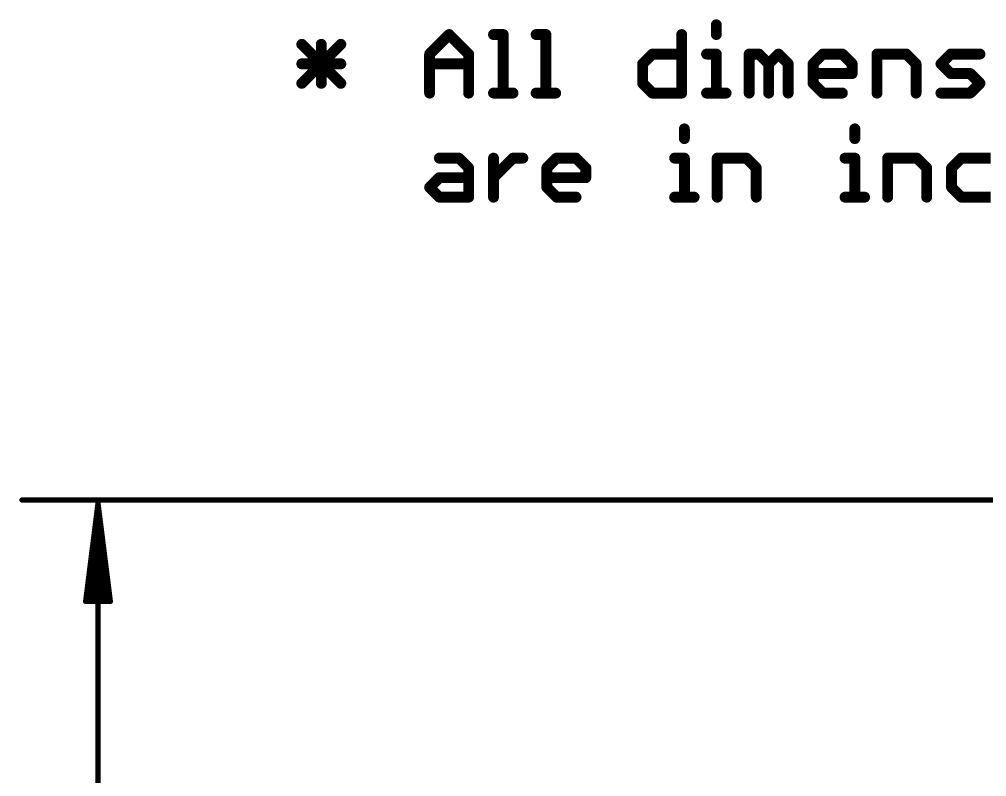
# Model space of a CAD drawing. Extents: x -38 to 87, y -12 to 48.
# Drawn here: x -37.57 to -12.8, y 20.85 to 40.26 of the extents above; entities that cross this region are included whole.
import ezdxf

# ---------------------------------------------------------------- set-up
doc = ezdxf.new("R2010")
doc.units = 0
doc.layers.add('47', color=253, linetype='CONTINUOUS')

msp = doc.modelspace()

# ---------------------------------------------------------------- linework, layer by layer
at = {"layer": '47'}
for points, const_width in [([(-19.7217, 40.1166), (-19.7217, 39.8666)], 0.2794), ([(-27.066, 39.3666), (-26.566, 39.8666)], 0.2794), ([(-26.566, 39.8666), (-26.0661, 39.3666)], 0.2794), ([(-25.4288, 39.8666), (-25.1789, 39.8666)], 0.2794), ([(-25.1789, 39.8666), (-25.1789, 38.3667)], 0.2794), ([(-24.3374, 39.8666), (-24.0874, 39.8666)], 0.2794), ([(-24.0874, 39.8666), (-24.0874, 38.3667)], 0.2794), ([(-20.6089, 39.8666), (-20.6089, 38.3667)], 0.2794), ([(-30.3403, 39.6166), (-29.3404, 38.6167)], 0.2794), ([(-30.3403, 38.6167), (-29.3404, 39.6166)], 0.2794), ([(-29.8403, 38.6167), (-29.8403, 39.6166)], 0.2794), ([(-27.066, 38.3667), (-27.066, 39.3666)], 0.2794), ([(-26.0661, 39.3666), (-26.0661, 38.3667)], 0.2794), ([(-21.6088, 39.1166), (-21.3588, 39.3666)], 0.2794), ([(-21.3588, 39.3666), (-20.6089, 39.3666)], 0.2794), ([(-19.9716, 39.3666), (-19.7217, 39.3666)], 0.2794), ([(-19.7217, 39.3666), (-19.7217, 38.3667)], 0.2794), ([(-18.8802, 38.3667), (-18.8802, 39.3666)], 0.2794), ([(-18.8802, 39.3666), (-18.6302, 39.3666)], 0.2794), ([(-18.6302, 39.3666), (-18.3802, 39.1166)], 0.2794), ([(-18.3802, 39.1166), (-18.1303, 39.3666)], 0.2794), ([(-18.1303, 39.3666), (-17.8803, 39.1166)], 0.2794), ([(-17.2431, 39.1166), (-16.9931, 39.3666)], 0.2794), ([(-16.9931, 39.3666), (-16.4931, 39.3666)], 0.2794), ([(-16.4931, 39.3666), (-16.2431, 39.1166)], 0.2794), ([(-15.6059, 38.3667), (-15.6059, 39.3666)], 0.2794), ([(-15.6059, 39.3666), (-14.856, 39.3666)], 0.2794), ([(-14.856, 39.3666), (-14.606, 39.1166)], 0.2794), ([(-13.9687, 39.1166), (-13.7188, 39.3666)], 0.2794), ([(-13.7188, 39.3666), (-12.9688, 39.3666)], 0.2794), ([(-30.3403, 39.1166), (-29.3404, 39.1166)], 0.2794), ([(-27.066, 39.1166), (-26.0661, 39.1166)], 0.2794), ([(-21.6088, 38.6167), (-21.6088, 39.1166)], 0.2794), ([(-18.3802, 39.1166), (-18.3802, 38.3667)], 0.2794), ([(-17.8803, 39.1166), (-17.8803, 38.3667)], 0.2794), ([(-17.2431, 38.6167), (-17.2431, 39.1166)], 0.2794), ([(-16.2431, 39.1166), (-16.2431, 38.8667)], 0.2794), ([(-14.606, 39.1166), (-14.606, 38.3667)], 0.2794), ([(-13.7188, 38.8667), (-13.9687, 39.1166)], 0.2794), ([(-16.2431, 38.8667), (-17.2431, 38.8667)], 0.2794), ([(-13.2188, 38.8667), (-13.7188, 38.8667)], 0.2794), ([(-12.9688, 38.6167), (-13.2188, 38.8667)], 0.2794), ([(-21.3588, 38.3667), (-21.6088, 38.6167)], 0.2794), ([(-16.9931, 38.3667), (-17.2431, 38.6167)], 0.2794), ([(-13.2188, 38.3667), (-12.9688, 38.6167)], 0.2794), ([(-25.4288, 38.3667), (-24.9289, 38.3667)], 0.2794), ([(-24.3374, 38.3667), (-23.8374, 38.3667)], 0.2794), ([(-20.6089, 38.3667), (-21.3588, 38.3667)], 0.2794), ([(-19.9716, 38.3667), (-19.4717, 38.3667)], 0.2794), ([(-16.4931, 38.3667), (-16.9931, 38.3667)], 0.2794), ([(-13.9687, 38.3667), (-13.2188, 38.3667)], 0.2794), ([(-20.5402, 37.4496), (-20.5402, 37.1996)], 0.2794), ([(-16.1745, 37.4496), (-16.1745, 37.1996)], 0.2794), ([(-26.816, 36.6996), (-26.316, 36.6996)], 0.2794), ([(-26.316, 36.6996), (-26.0661, 36.4496)], 0.2794), ([(-25.4288, 35.6997), (-25.4288, 36.6996)], 0.2794), ([(-25.4288, 36.1997), (-24.9289, 36.6996)], 0.2794), ([(-24.9289, 36.6996), (-24.6789, 36.6996)], 0.2794), ([(-24.0645, 36.4496), (-23.8146, 36.6996)], 0.2794), ([(-23.8146, 36.6996), (-23.3146, 36.6996)], 0.2794), ([(-23.3146, 36.6996), (-23.0646, 36.4496)], 0.2794), ([(-20.7902, 36.6996), (-20.5402, 36.6996)], 0.2794), ([(-20.5402, 36.6996), (-20.5402, 35.6997)], 0.2794), ([(-19.6988, 35.6997), (-19.6988, 36.6996)], 0.2794), ([(-19.6988, 36.6996), (-18.9488, 36.6996)], 0.2794), ([(-18.9488, 36.6996), (-18.6989, 36.4496)], 0.2794), ([(-16.4245, 36.6996), (-16.1745, 36.6996)], 0.2794), ([(-16.1745, 36.6996), (-16.1745, 35.6997)], 0.2794), ([(-15.333, 35.6997), (-15.333, 36.6996)], 0.2794), ([(-15.333, 36.6996), (-14.5831, 36.6996)], 0.2794), ([(-14.5831, 36.6996), (-14.3331, 36.4496)], 0.2794), ([(-13.4459, 36.6996), (-13.6959, 36.4496)], 0.2794), ([(-12.696, 36.6996), (-13.4459, 36.6996)], 0.2794), ([(-26.0661, 36.4496), (-26.0661, 35.6997)], 0.2794), ([(-24.0645, 35.9497), (-24.0645, 36.4496)], 0.2794), ([(-23.0646, 36.4496), (-23.0646, 36.1997)], 0.2794), ([(-18.6989, 36.4496), (-18.6989, 35.6997)], 0.2794), ([(-14.3331, 36.4496), (-14.3331, 35.6997)], 0.2794), ([(-13.6959, 36.4496), (-13.6959, 35.9497)], 0.2794), ([(-27.066, 35.9497), (-26.816, 36.1997)], 0.2794), ([(-26.816, 36.1997), (-26.0661, 36.1997)], 0.2794), ([(-23.0646, 36.1997), (-24.0645, 36.1997)], 0.2794), ([(-26.816, 35.6997), (-27.066, 35.9497)], 0.2794), ([(-23.8146, 35.6997), (-24.0645, 35.9497)], 0.2794), ([(-13.6959, 35.9497), (-13.4459, 35.6997)], 0.2794), ([(-26.0661, 35.6997), (-26.816, 35.6997)], 0.2794), ([(-23.3146, 35.6997), (-23.8146, 35.6997)], 0.2794), ([(-20.7902, 35.6997), (-20.2903, 35.6997)], 0.2794), ([(-16.4245, 35.6997), (-15.9245, 35.6997)], 0.2794), ([(-13.4459, 35.6997), (-12.696, 35.6997)], 0.2794), ([(5.842, 27.94), (-37.51, 27.94)], 0.13), ([(-35.56, 27.875), (-35.8792, 25.34)], 0.13), ([(-35.56, 27.875), (-35.82, 25.34)], 0.13), ([(-35.56, 27.875), (-35.69, 25.34)], 0.13), ([(-35.56, 0.065), (-35.56, 27.875)], 0.13), ([(-35.2408, 25.34), (-35.56, 27.875)], 0.13), ([(-35.43, 25.34), (-35.56, 27.875)], 0.13), ([(-35.3, 25.34), (-35.56, 27.875)], 0.13), ([(-35.8792, 25.34), (-35.2408, 25.34)], 0.13)]:
    msp.add_lwpolyline(points, dxfattribs=dict(at, const_width=const_width))
for points, const_width in [([(-19.6518, 40.1166, 1), (-19.7915, 40.1166)], 0.1397), ([(-26.5166, 39.916, 1), (-26.6154, 39.8172)], 0.1397), ([(-26.5166, 39.8172, 1), (-26.6154, 39.916)], 0.1397), ([(-25.4288, 39.9364, 1), (-25.4288, 39.7967)], 0.1397), ([(-25.109, 39.8666, 1), (-25.2487, 39.8666)], 0.1397), ([(-25.1789, 39.7967, 1), (-25.1789, 39.9364)], 0.1397), ([(-24.3374, 39.9364, 1), (-24.3374, 39.7967)], 0.1397), ([(-24.0176, 39.8666, 1), (-24.1573, 39.8666)], 0.1397), ([(-24.0874, 39.7967, 1), (-24.0874, 39.9364)], 0.1397), ([(-20.539, 39.8666, 1), (-20.6787, 39.8666)], 0.1397), ([(-19.7915, 39.8666, 1), (-19.6518, 39.8666)], 0.1397), ([(-30.2909, 39.666, 1), (-30.3897, 39.5672)], 0.1397), ([(-29.7705, 39.6166, 1), (-29.9102, 39.6166)], 0.1397), ([(-29.291, 39.5672, 1), (-29.3898, 39.666)], 0.1397), ([(-26.9961, 39.3666, 1), (-27.1358, 39.3666)], 0.1397), ([(-27.1154, 39.416, 1), (-27.0166, 39.3172)], 0.1397), ([(-25.9962, 39.3666, 1), (-26.1359, 39.3666)], 0.1397), ([(-26.1155, 39.3172, 1), (-26.0167, 39.416)], 0.1397), ([(-21.3588, 39.4365, 1), (-21.3588, 39.2968)], 0.1397), ([(-21.3094, 39.3172, 1), (-21.4082, 39.416)], 0.1397), ([(-20.6089, 39.2968, 1), (-20.6089, 39.4365)], 0.1397), ([(-19.9716, 39.4365, 1), (-19.9716, 39.2968)], 0.1397), ([(-19.6518, 39.3666, 1), (-19.7915, 39.3666)], 0.1397), ([(-19.7217, 39.2968, 1), (-19.7217, 39.4365)], 0.1397), ([(-18.8802, 39.4365, 1), (-18.8802, 39.2968)], 0.1397), ([(-18.8104, 39.3666, 1), (-18.9501, 39.3666)], 0.1397), ([(-18.5808, 39.416, 1), (-18.6796, 39.3172)], 0.1397), ([(-18.6302, 39.2968, 1), (-18.6302, 39.4365)], 0.1397), ([(-18.0809, 39.416, 1), (-18.1797, 39.3172)], 0.1397), ([(-18.0809, 39.3172, 1), (-18.1797, 39.416)], 0.1397), ([(-16.9931, 39.4365, 1), (-16.9931, 39.2968)], 0.1397), ([(-16.9437, 39.3172, 1), (-17.0425, 39.416)], 0.1397), ([(-16.4437, 39.416, 1), (-16.5425, 39.3172)], 0.1397), ([(-16.4931, 39.2968, 1), (-16.4931, 39.4365)], 0.1397), ([(-15.6059, 39.4365, 1), (-15.6059, 39.2968)], 0.1397), ([(-15.536, 39.3666, 1), (-15.6757, 39.3666)], 0.1397), ([(-14.8066, 39.416, 1), (-14.9053, 39.3172)], 0.1397), ([(-14.856, 39.2968, 1), (-14.856, 39.4365)], 0.1397), ([(-13.7188, 39.4365, 1), (-13.7188, 39.2968)], 0.1397), ([(-13.6694, 39.3172, 1), (-13.7682, 39.416)], 0.1397), ([(-12.9688, 39.2968, 1), (-12.9688, 39.4365)], 0.1397), ([(-30.3403, 39.1865, 1), (-30.3403, 39.0468)], 0.1397), ([(-29.3404, 39.0468, 1), (-29.3404, 39.1865)], 0.1397), ([(-27.066, 39.1865, 1), (-27.066, 39.0468)], 0.1397), ([(-26.0661, 39.0468, 1), (-26.0661, 39.1865)], 0.1397), ([(-21.539, 39.1166, 1), (-21.6787, 39.1166)], 0.1397), ([(-21.6582, 39.166, 1), (-21.5594, 39.0672)], 0.1397), ([(-18.3104, 39.1166, 1), (-18.4501, 39.1166)], 0.1397), ([(-18.4296, 39.166, 1), (-18.3309, 39.0672)], 0.1397), ([(-18.4296, 39.0672, 1), (-18.3309, 39.166)], 0.1397), ([(-17.8104, 39.1166, 1), (-17.9501, 39.1166)], 0.1397), ([(-17.9297, 39.0672, 1), (-17.8309, 39.166)], 0.1397), ([(-17.1732, 39.1166, 1), (-17.3129, 39.1166)], 0.1397), ([(-17.2924, 39.166, 1), (-17.1937, 39.0672)], 0.1397), ([(-16.1733, 39.1166, 1), (-16.313, 39.1166)], 0.1397), ([(-16.2925, 39.0672, 1), (-16.1937, 39.166)], 0.1397), ([(-14.5361, 39.1166, 1), (-14.6758, 39.1166)], 0.1397), ([(-14.6554, 39.0672, 1), (-14.5566, 39.166)], 0.1397), ([(-13.9193, 39.166, 1), (-14.0181, 39.0672)], 0.1397), ([(-14.0181, 39.166, 1), (-13.9193, 39.0672)], 0.1397), ([(-17.2431, 38.9365, 1), (-17.2431, 38.7968)], 0.1397), ([(-16.313, 38.8667, 1), (-16.1733, 38.8667)], 0.1397), ([(-16.2431, 38.7968, 1), (-16.2431, 38.9365)], 0.1397), ([(-13.7188, 38.9365, 1), (-13.7188, 38.7968)], 0.1397), ([(-13.7682, 38.8173, 1), (-13.6694, 38.9161)], 0.1397), ([(-13.1694, 38.9161, 1), (-13.2682, 38.8173)], 0.1397), ([(-13.2188, 38.7968, 1), (-13.2188, 38.9365)], 0.1397), ([(-30.3897, 38.6661, 1), (-30.2909, 38.5673)], 0.1397), ([(-29.9102, 38.6167, 1), (-29.7705, 38.6167)], 0.1397), ([(-29.3898, 38.5673, 1), (-29.291, 38.6661)], 0.1397), ([(-21.5594, 38.6661, 1), (-21.6582, 38.5673)], 0.1397), ([(-21.6787, 38.6167, 1), (-21.539, 38.6167)], 0.1397), ([(-17.1937, 38.6661, 1), (-17.2924, 38.5673)], 0.1397), ([(-17.3129, 38.6167, 1), (-17.1732, 38.6167)], 0.1397), ([(-12.9194, 38.5673, 1), (-13.0182, 38.6661)], 0.1397), ([(-13.0182, 38.5673, 1), (-12.9194, 38.6661)], 0.1397), ([(-27.1358, 38.3667, 1), (-26.9961, 38.3667)], 0.1397), ([(-26.1359, 38.3667, 1), (-25.9962, 38.3667)], 0.1397), ([(-25.4288, 38.4366, 1), (-25.4288, 38.2968)], 0.1397), ([(-25.2487, 38.3667, 1), (-25.109, 38.3667)], 0.1397), ([(-24.9289, 38.2968, 1), (-24.9289, 38.4366)], 0.1397), ([(-24.3374, 38.4366, 1), (-24.3374, 38.2968)], 0.1397), ([(-24.1573, 38.3667, 1), (-24.0176, 38.3667)], 0.1397), ([(-23.8374, 38.2968, 1), (-23.8374, 38.4366)], 0.1397), ([(-21.3588, 38.4366, 1), (-21.3588, 38.2968)], 0.1397), ([(-21.4082, 38.3173, 1), (-21.3094, 38.4161)], 0.1397), ([(-20.6787, 38.3667, 1), (-20.539, 38.3667)], 0.1397), ([(-20.6089, 38.2968, 1), (-20.6089, 38.4366)], 0.1397), ([(-19.9716, 38.4366, 1), (-19.9716, 38.2968)], 0.1397), ([(-19.7915, 38.3667, 1), (-19.6518, 38.3667)], 0.1397), ([(-19.4717, 38.2968, 1), (-19.4717, 38.4366)], 0.1397), ([(-18.9501, 38.3667, 1), (-18.8104, 38.3667)], 0.1397), ([(-18.4501, 38.3667, 1), (-18.3104, 38.3667)], 0.1397), ([(-17.9501, 38.3667, 1), (-17.8104, 38.3667)], 0.1397), ([(-16.9931, 38.4366, 1), (-16.9931, 38.2968)], 0.1397), ([(-17.0425, 38.3173, 1), (-16.9437, 38.4161)], 0.1397), ([(-16.4931, 38.2968, 1), (-16.4931, 38.4366)], 0.1397), ([(-15.6757, 38.3667, 1), (-15.536, 38.3667)], 0.1397), ([(-14.6758, 38.3667, 1), (-14.5361, 38.3667)], 0.1397), ([(-13.9687, 38.4366, 1), (-13.9687, 38.2968)], 0.1397), ([(-13.2682, 38.4161, 1), (-13.1694, 38.3173)], 0.1397), ([(-13.2188, 38.2968, 1), (-13.2188, 38.4366)], 0.1397), ([(-20.4704, 37.4496, 1), (-20.6101, 37.4496)], 0.1397), ([(-16.1046, 37.4496, 1), (-16.2443, 37.4496)], 0.1397), ([(-20.6101, 37.1996, 1), (-20.4704, 37.1996)], 0.1397), ([(-16.2443, 37.1996, 1), (-16.1046, 37.1996)], 0.1397), ([(-26.816, 36.7695, 1), (-26.816, 36.6298)], 0.1397), ([(-26.2667, 36.749, 1), (-26.3654, 36.6502)], 0.1397), ([(-26.316, 36.6298, 1), (-26.316, 36.7695)], 0.1397), ([(-25.359, 36.6996, 1), (-25.4987, 36.6996)], 0.1397), ([(-24.9289, 36.7695, 1), (-24.9289, 36.6298)], 0.1397), ([(-24.8795, 36.6502, 1), (-24.9783, 36.749)], 0.1397), ([(-24.6789, 36.6298, 1), (-24.6789, 36.7695)], 0.1397), ([(-23.8146, 36.7695, 1), (-23.8146, 36.6298)], 0.1397), ([(-23.7652, 36.6502, 1), (-23.8639, 36.749)], 0.1397), ([(-23.2652, 36.749, 1), (-23.364, 36.6502)], 0.1397), ([(-23.3146, 36.6298, 1), (-23.3146, 36.7695)], 0.1397), ([(-20.7902, 36.7695, 1), (-20.7902, 36.6298)], 0.1397), ([(-20.4704, 36.6996, 1), (-20.6101, 36.6996)], 0.1397), ([(-20.5402, 36.6298, 1), (-20.5402, 36.7695)], 0.1397), ([(-19.6988, 36.7695, 1), (-19.6988, 36.6298)], 0.1397), ([(-19.6289, 36.6996, 1), (-19.7686, 36.6996)], 0.1397), ([(-18.8995, 36.749, 1), (-18.9982, 36.6502)], 0.1397), ([(-18.9488, 36.6298, 1), (-18.9488, 36.7695)], 0.1397), ([(-16.4245, 36.7695, 1), (-16.4245, 36.6298)], 0.1397), ([(-16.1046, 36.6996, 1), (-16.2443, 36.6996)], 0.1397), ([(-16.1745, 36.6298, 1), (-16.1745, 36.7695)], 0.1397), ([(-15.2632, 36.6996, 1), (-15.4029, 36.6996)], 0.1397), ([(-15.333, 36.7695, 1), (-15.333, 36.6298)], 0.1397), ([(-14.5337, 36.749, 1), (-14.6325, 36.6502)], 0.1397), ([(-14.5831, 36.6298, 1), (-14.5831, 36.7695)], 0.1397), ([(-13.4459, 36.7695, 1), (-13.4459, 36.6298)], 0.1397), ([(-13.3965, 36.6502, 1), (-13.4953, 36.749)], 0.1397), ([(-25.9962, 36.4496, 1), (-26.1359, 36.4496)], 0.1397), ([(-26.1155, 36.4002, 1), (-26.0167, 36.499)], 0.1397), ([(-23.9947, 36.4496, 1), (-24.1344, 36.4496)], 0.1397), ([(-24.1139, 36.499, 1), (-24.0151, 36.4002)], 0.1397), ([(-22.9948, 36.4496, 1), (-23.1345, 36.4496)], 0.1397), ([(-23.114, 36.4002, 1), (-23.0152, 36.499)], 0.1397), ([(-18.629, 36.4496, 1), (-18.7687, 36.4496)], 0.1397), ([(-18.7483, 36.4002, 1), (-18.6495, 36.499)], 0.1397), ([(-14.2633, 36.4496, 1), (-14.403, 36.4496)], 0.1397), ([(-14.3825, 36.4002, 1), (-14.2837, 36.499)], 0.1397), ([(-13.626, 36.4496, 1), (-13.7657, 36.4496)], 0.1397), ([(-13.7453, 36.499, 1), (-13.6465, 36.4002)], 0.1397), ([(-26.816, 36.2695, 1), (-26.816, 36.1298)], 0.1397), ([(-26.7666, 36.1503, 1), (-26.8654, 36.2491)], 0.1397), ([(-26.0661, 36.1298, 1), (-26.0661, 36.2695)], 0.1397), ([(-25.4782, 36.2491, 1), (-25.3794, 36.1503)], 0.1397), ([(-24.0645, 36.2695, 1), (-24.0645, 36.1298)], 0.1397), ([(-23.1345, 36.1997, 1), (-22.9948, 36.1997)], 0.1397), ([(-23.0646, 36.1298, 1), (-23.0646, 36.2695)], 0.1397), ([(-27.0166, 35.9991, 1), (-27.1154, 35.9003)], 0.1397), ([(-27.1154, 35.9991, 1), (-27.0166, 35.9003)], 0.1397), ([(-24.0151, 35.9991, 1), (-24.1139, 35.9003)], 0.1397), ([(-24.1344, 35.9497, 1), (-23.9947, 35.9497)], 0.1397), ([(-13.6465, 35.9991, 1), (-13.7453, 35.9003)], 0.1397), ([(-13.7657, 35.9497, 1), (-13.626, 35.9497)], 0.1397), ([(-26.816, 35.7696, 1), (-26.816, 35.6298)], 0.1397), ([(-26.8654, 35.6503, 1), (-26.7666, 35.7491)], 0.1397), ([(-26.1359, 35.6997, 1), (-25.9962, 35.6997)], 0.1397), ([(-26.0661, 35.6298, 1), (-26.0661, 35.7696)], 0.1397), ([(-25.4987, 35.6997, 1), (-25.359, 35.6997)], 0.1397), ([(-23.8146, 35.7696, 1), (-23.8146, 35.6298)], 0.1397), ([(-23.8639, 35.6503, 1), (-23.7652, 35.7491)], 0.1397), ([(-23.3146, 35.6298, 1), (-23.3146, 35.7696)], 0.1397), ([(-20.7902, 35.7696, 1), (-20.7902, 35.6298)], 0.1397), ([(-20.6101, 35.6997, 1), (-20.4704, 35.6997)], 0.1397), ([(-20.2903, 35.6298, 1), (-20.2903, 35.7696)], 0.1397), ([(-19.7686, 35.6997, 1), (-19.6289, 35.6997)], 0.1397), ([(-18.7687, 35.6997, 1), (-18.629, 35.6997)], 0.1397), ([(-16.4245, 35.7696, 1), (-16.4245, 35.6298)], 0.1397), ([(-16.2443, 35.6997, 1), (-16.1046, 35.6997)], 0.1397), ([(-15.9245, 35.6298, 1), (-15.9245, 35.7696)], 0.1397), ([(-15.4029, 35.6997, 1), (-15.2632, 35.6997)], 0.1397), ([(-14.403, 35.6997, 1), (-14.2633, 35.6997)], 0.1397), ([(-13.4459, 35.7696, 1), (-13.4459, 35.6298)], 0.1397), ([(-13.4953, 35.6503, 1), (-13.3965, 35.7491)], 0.1397), ([(-37.51, 27.9725, 1), (-37.51, 27.9075)], 0.065), ([(-35.5275, 27.875, 1), (-35.5925, 27.875)], 0.065), ([(-35.5278, 27.8791, 1), (-35.5922, 27.8709)], 0.065), ([(-35.5275, 27.8733, 1), (-35.5925, 27.8767)], 0.065), ([(-35.5275, 27.8767, 1), (-35.5925, 27.8733)], 0.065), ([(-35.5277, 27.8783, 1), (-35.5923, 27.8717)], 0.065), ([(-35.5277, 27.8717, 1), (-35.5923, 27.8783)], 0.065), ([(-35.5278, 27.8709, 1), (-35.5922, 27.8791)], 0.065), ([(-35.9115, 25.3441, 1), (-35.847, 25.3359)], 0.065), ([(-35.8792, 25.3725, 1), (-35.8792, 25.3075)], 0.065), ([(-35.8523, 25.3433, 1), (-35.7877, 25.3367)], 0.065), ([(-35.7225, 25.3417, 1), (-35.6575, 25.3383)], 0.065), ([(-35.4625, 25.3383, 1), (-35.3975, 25.3417)], 0.065), ([(-35.3323, 25.3367, 1), (-35.2677, 25.3433)], 0.065), ([(-35.273, 25.3359, 1), (-35.2085, 25.3441)], 0.065), ([(-35.2408, 25.3075, 1), (-35.2408, 25.3725)], 0.065)]:
    msp.add_lwpolyline(points, format="xyb", dxfattribs=dict(at, const_width=const_width))

doc.saveas('drawing.dxf')
